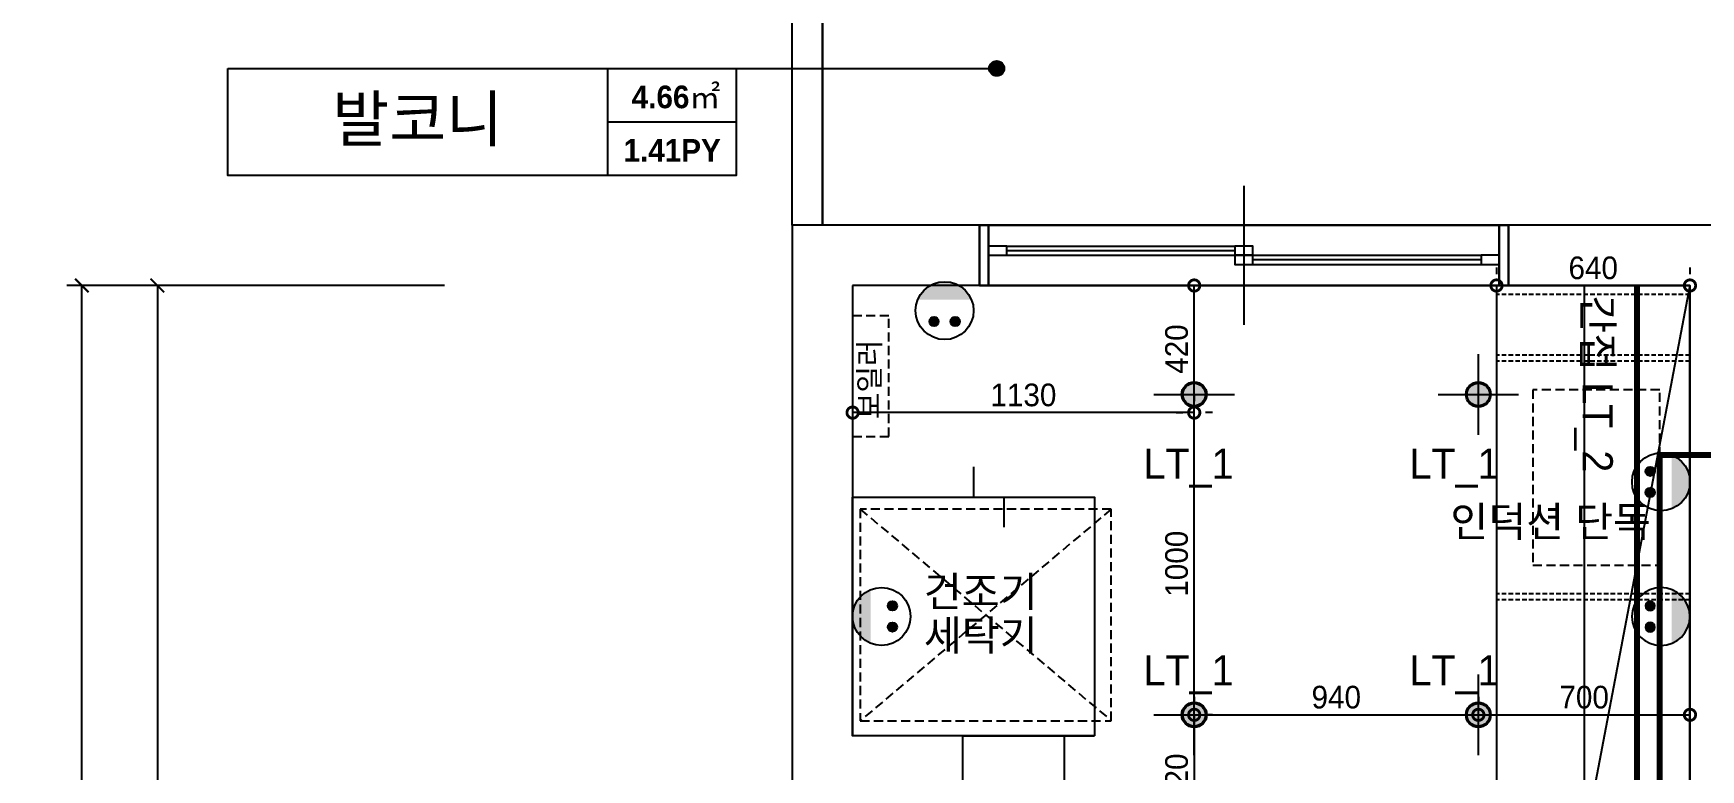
# Model space of a CAD drawing. Header units: inches. Extents: x 211248 to 488355, y -41604 to -7105.
# Drawn here: x 237311 to 242827, y -16582 to -14146 of the extents above; entities that cross this region are included whole.
import ezdxf
from ezdxf.enums import TextEntityAlignment as Align

# ---------------------------------------------------------------- set-up
doc = ezdxf.new("R2010")
doc.units = ezdxf.units.IN
doc.header["$LTSCALE"] = 60
doc.header["$MEASUREMENT"] = 0
for name, pattern in [('DASHED', [0.75, 0.5, -0.25]), ('HID', [2.5, 1.5, -1]), ('HID2', [1, 0.5, -0.5]), ('HIDDEN', [0.375, 0.25, -0.125])]:
    doc.linetypes.add(name, pattern=pattern)
for name, color, linetype in [('0-ELC TEXT', 7, 'Continuous'), ('03-TEXT', 3, 'Continuous'), ('03-WAL NEW', 3, 'Continuous'), ('06-FUR', 6, 'Continuous'), ('06-LIGHT', 4, 'Continuous'), ('07-DIM WAL', 5, 'Continuous'), ('08-HAT', 8, 'Continuous'), ('15 HAT', 252, 'Continuous'), ('2-con', 2, 'Continuous'), ('3.기호.계단선', 30, 'Continuous'), ('FUR', 8, 'DASHED'), ('RC-LIGHT', 7, 'Continuous'), ('UNIT-84A-ST-all-1F$0$WIN', 4, 'Continuous'), ('도면층4', 4, 'Continuous'), ('도면층5', 5, 'Continuous'), ('설비', 140, 'Continuous'), ('치수', 7, 'Continuous')]:
    doc.layers.add(name, color=color, linetype=linetype)
doc.styles.add('YOURNAME', font='HY울릉도M.TTF')
doc.styles.add('넥슨고딕', font='NEXONLv1GothicBold.ttf')
doc.styles.add('스타일1', font='Korail_Round_Gothic_Light.ttf')
doc.styles.add('코레일둥고', font='Korail_Round_Gothic_Medium.ttf')
doc.dimstyles.new('30', dxfattribs={"dimscale": 30, "dimtxt": 2.5, "dimasz": 2.5, "dimexe": 1.25, "dimexo": 2, "dimtad": 1, "dimdec": 0, "dimtxsty": '스타일1', "dimblk": 'DOTSMALL', "dimcen": 2.5, "dimclrd": 1, "dimclre": 1, "dimclrt": 7, "dimadec": 0, "dimazin": 0, "dimtfac": 1, "dimtdec": 0, "dimtix": 1, "dimtmove": 0, "dimatfit": 3, "dimldrblk": 'DOTSMALL', "dimfxl": 0, "dimarcsym": 0})
doc.dimstyles.new('YOURNAME-50', dxfattribs={"dimscale": 50, "dimtxt": 2, "dimasz": 0.9, "dimexe": 1, "dimexo": 3, "dimgap": 0.7, "dimtad": 1, "dimdec": 0, "dimzin": 0, "dimdsep": 46, "dimlunit": 6, "dimtxsty": 'YOURNAME', "dimblk": 'ARCHTICK', "dimcen": 0, "dimclrd": 1, "dimclre": 1, "dimclrt": 7, "dimadec": 0, "dimazin": 0, "dimtfac": 1, "dimtdec": 0, "dimtix": 1, "dimtmove": 2, "dimatfit": 3, "dimldrblk": 'ARCHTICK', "dimfxl": 0, "dimtolj": 1, "dimtzin": 0, "dimarcsym": 0})

# ---------------------------------------------------------------- blocks, each defined once
blk = doc.blocks.new('_ArchTick')
at = {"color": 0, "linetype": 'ByBlock', "const_width": 0.15}
blk.add_lwpolyline([(-0.5, -0.5), (0.5, 0.5)], dxfattribs=at)
blk = doc.blocks.new('*D88')
at = {"layer": 'Defpoints', "color": 0}
for p in [(237471.2, -14980.2), (238821.2, -14980.2), (238821.2, -22240.2)]:
    blk.add_point(p, dxfattribs=at)
at = {"layer": '치수', "color": 1, "lineweight": -2}
for p, q in [((238671.2, -14980.2), (237421.2, -14980.2)), ((237471.2, -22240.2), (237471.2, -14980.2)), ((238671.2, -22240.2), (237421.2, -22240.2))]:
    blk.add_line(p, q, dxfattribs=at)
at = {"layer": '치수', "color": 1, "lineweight": -2, "xscale": 45, "yscale": 45, "zscale": 45}
for p, rotation in [((237471.2, -14980.2), 90), ((237471.2, -22240.2), 270)]:
    blk.add_blockref('_ArchTick', p, dxfattribs=dict(at, rotation=rotation))
at = {"layer": '치수', "color": 7, "insert": (237376.5, -18610.2), "char_height": 100, "attachment_point": 5, "rotation": 90, "style": 'YOURNAME'}
blk.add_mtext('\\A1;7,260', dxfattribs=at)
blk = doc.blocks.new('*D89')
at = {"layer": 'Defpoints', "color": 0}
for p in [(238821.2, -14980.2), (237721.2, -18630.2), (238821.2, -18630.2)]:
    blk.add_point(p, dxfattribs=at)
at = {"layer": '치수', "color": 1, "lineweight": -2}
for p, q in [((238671.2, -14980.2), (237671.2, -14980.2)), ((237721.2, -14980.2), (237721.2, -18630.2)), ((238671.2, -18630.2), (237671.2, -18630.2))]:
    blk.add_line(p, q, dxfattribs=at)
at = {"layer": '치수', "color": 1, "lineweight": -2, "xscale": 45, "yscale": 45, "zscale": 45}
for p, rotation in [((237721.2, -14980.2), 90), ((237721.2, -18630.2), 270)]:
    blk.add_blockref('_ArchTick', p, dxfattribs=dict(at, rotation=rotation))
at = {"layer": '치수', "color": 7, "insert": (237626.5, -16805.2), "char_height": 100, "attachment_point": 5, "rotation": 90, "style": 'YOURNAME'}
blk.add_mtext('\\A1;3,650', dxfattribs=at)
blk = doc.blocks.new('egoo')
at = {"layer": '설비'}
h = blk.add_hatch(color=140, dxfattribs=at)
edge = h.paths.add_edge_path()
edge.add_arc((1015645.3, 443433.7), 22.3, 0, 360)
h = blk.add_hatch(color=140, dxfattribs=at)
edge = h.paths.add_edge_path()
edge.add_arc((1015747.7, 443433.7), 22.3, 0, 360)
h = blk.add_hatch(color=140, dxfattribs=at)
edge = h.paths.add_edge_path()
edge.add_line((1015826.3, 443329.1), (1015566.6, 443329.1))
edge.add_ellipse((1015696.5, 443381.5), major_axis=(99, 99), ratio=1, start_angle=156.95778, end_angle=293.04222)
at = {"layer": '설비', "color": 140}
for centre, radius in [((1015696.5, 443381.5), 140), ((1015645.3, 443433.7), 22.3), ((1015747.7, 443433.7), 22.3)]:
    blk.add_circle(centre, radius, dxfattribs=at)
blk = doc.blocks.new('1')
at = {"linetype": 'Continuous'}
h = blk.add_hatch(color=4, dxfattribs=at)
h.dxf.hatch_style = 1
edge = h.paths.add_edge_path()
edge.add_arc((11539653.5, -14273503.8), 37.5, 0, 360)
at = {"color": 1, "linetype": 'Continuous'}
for p, q in [((11539653.5, -14273637.1), (11539653.5, -14273370.5)), ((11539520.2, -14273503.8), (11539786.8, -14273503.8))]:
    blk.add_line(p, q, dxfattribs=at)
at = {"color": 4, "linetype": 'Continuous'}
for radius in [41.5, 37.5]:
    blk.add_circle((11539653.5, -14273503.8), radius, dxfattribs=at)
blk = doc.blocks.new('_DOTSMALL')
at = {"color": 0, "linetype": 'ByBlock', "const_width": 0.5}
blk.add_lwpolyline([(-0.0625, 0, 1), (0.0625, 0, 1)], format="xyb", close=True, dxfattribs=at)
blk = doc.blocks.new('*D273')
at = {"layer": '07-DIM WAL', "color": 1, "lineweight": -2}
for p, q in [((241151.2, -16400.7), (241151.2, -16820.2)), ((241211.2, -16400.7), (241188.7, -16400.7)), ((241211.2, -16820.2), (241188.7, -16820.2))]:
    blk.add_line(p, q, dxfattribs=at)
at = {"layer": 'Defpoints', "color": 0}
for p in [(241151.2, -16400.7), (241151.2, -16820.2), (241151.2, -16820.2)]:
    blk.add_point(p, dxfattribs=at)
at = {"layer": '07-DIM WAL', "color": 1, "lineweight": -2, "xscale": 75, "yscale": 75, "zscale": 75}
for p, rotation in [((241151.2, -16400.7), 90), ((241151.2, -16820.2), 270)]:
    blk.add_blockref('_DOTSMALL', p, dxfattribs=dict(at, rotation=rotation))
at = {"layer": '07-DIM WAL', "color": 7, "insert": (241093.2, -16610.5), "char_height": 75, "attachment_point": 5, "rotation": 90, "style": '스타일1'}
blk.add_mtext('420', dxfattribs=at)
blk = doc.blocks.new('*D274')
at = {"layer": '07-DIM WAL', "color": 1, "lineweight": -2}
for p, q in [((241151.2, -16340.7), (241151.2, -16363.2)), ((242091.2, -16400.7), (242091.2, -16363.2)), ((241151.2, -16400.7), (242091.2, -16400.7))]:
    blk.add_line(p, q, dxfattribs=at)
at = {"layer": 'Defpoints', "color": 0}
for p in [(241151.2, -16400.7), (242091.2, -16400.7), (242091.2, -16460.7)]:
    blk.add_point(p, dxfattribs=at)
at = {"layer": '07-DIM WAL', "color": 1, "lineweight": -2, "xscale": 75, "yscale": 75, "zscale": 75, "rotation": 180}
blk.add_blockref('_DOTSMALL', (241151.2, -16400.7), dxfattribs=at)
at = {"layer": '07-DIM WAL', "color": 1, "lineweight": -2, "xscale": 75, "yscale": 75, "zscale": 75}
blk.add_blockref('_DOTSMALL', (242091.2, -16400.7), dxfattribs=at)
at = {"layer": '07-DIM WAL', "color": 7, "insert": (241621.2, -16342.7), "char_height": 75, "attachment_point": 5, "style": '스타일1'}
blk.add_mtext('940', dxfattribs=at)
blk = doc.blocks.new('*D281')
at = {"layer": '07-DIM WAL', "color": 1, "lineweight": -2}
for p, q in [((241091.2, -15400.7), (241113.7, -15400.7)), ((241151.2, -16400.7), (241151.2, -15400.7)), ((241211.2, -16400.7), (241188.7, -16400.7))]:
    blk.add_line(p, q, dxfattribs=at)
at = {"layer": 'Defpoints', "color": 0}
for p in [(241151.2, -15400.7), (241151.2, -15400.7), (241151.2, -16400.7)]:
    blk.add_point(p, dxfattribs=at)
at = {"layer": '07-DIM WAL', "color": 1, "lineweight": -2, "xscale": 75, "yscale": 75, "zscale": 75}
for p, rotation in [((241151.2, -15400.7), 90), ((241151.2, -16400.7), 270)]:
    blk.add_blockref('_DOTSMALL', p, dxfattribs=dict(at, rotation=rotation))
at = {"layer": '07-DIM WAL', "color": 7, "insert": (241093.2, -15900.7), "char_height": 75, "attachment_point": 5, "rotation": 90, "style": '스타일1'}
blk.add_mtext('1000', dxfattribs=at)
blk = doc.blocks.new('*D282')
at = {"layer": '07-DIM WAL', "color": 1, "lineweight": -2}
for p, q in [((241151.2, -15400.7), (241151.2, -14980.2)), ((241211.2, -14980.2), (241188.7, -14980.2)), ((241211.2, -15400.7), (241188.7, -15400.7))]:
    blk.add_line(p, q, dxfattribs=at)
at = {"layer": 'Defpoints', "color": 0}
for p in [(241151.2, -14980.2), (241151.2, -14980.2), (241151.2, -15400.7)]:
    blk.add_point(p, dxfattribs=at)
at = {"layer": '07-DIM WAL', "color": 1, "lineweight": -2, "xscale": 75, "yscale": 75, "zscale": 75}
for p, rotation in [((241151.2, -14980.2), 90), ((241151.2, -15400.7), 270)]:
    blk.add_blockref('_DOTSMALL', p, dxfattribs=dict(at, rotation=rotation))
at = {"layer": '07-DIM WAL', "color": 7, "insert": (241093.2, -15190.5), "char_height": 75, "attachment_point": 5, "rotation": 90, "style": '스타일1'}
blk.add_mtext('420', dxfattribs=at)
blk = doc.blocks.new('*D283')
at = {"layer": '07-DIM WAL', "color": 1, "lineweight": -2}
for p, q in [((242091.2, -16340.7), (242091.2, -16363.2)), ((242791.2, -16340.7), (242791.2, -16363.2)), ((242091.2, -16400.7), (242791.2, -16400.7))]:
    blk.add_line(p, q, dxfattribs=at)
at = {"layer": 'Defpoints', "color": 0}
for p in [(242091.2, -16400.7), (242791.2, -16400.7), (242791.2, -16400.7)]:
    blk.add_point(p, dxfattribs=at)
at = {"layer": '07-DIM WAL', "color": 1, "lineweight": -2, "xscale": 75, "yscale": 75, "zscale": 75, "rotation": 180}
blk.add_blockref('_DOTSMALL', (242091.2, -16400.7), dxfattribs=at)
at = {"layer": '07-DIM WAL', "color": 1, "lineweight": -2, "xscale": 75, "yscale": 75, "zscale": 75}
blk.add_blockref('_DOTSMALL', (242791.2, -16400.7), dxfattribs=at)
at = {"layer": '07-DIM WAL', "color": 7, "insert": (242441.2, -16342.7), "char_height": 75, "attachment_point": 5, "style": '스타일1'}
blk.add_mtext('700', dxfattribs=at)
blk = doc.blocks.new('*D285')
at = {"layer": '07-DIM WAL', "color": 1, "lineweight": -2}
for p, q in [((240021.2, -15340.7), (240021.2, -15363.2)), ((241151.2, -15340.7), (241151.2, -15363.2)), ((241151.2, -15400.7), (240021.2, -15400.7))]:
    blk.add_line(p, q, dxfattribs=at)
at = {"layer": 'Defpoints', "color": 0}
for p in [(240021.2, -15400.7), (240021.2, -15400.7), (241151.2, -15400.7)]:
    blk.add_point(p, dxfattribs=at)
at = {"layer": '07-DIM WAL', "color": 1, "lineweight": -2, "xscale": 75, "yscale": 75, "zscale": 75, "rotation": 180}
blk.add_blockref('_DOTSMALL', (240021.2, -15400.7), dxfattribs=at)
at = {"layer": '07-DIM WAL', "color": 1, "lineweight": -2, "xscale": 75, "yscale": 75, "zscale": 75}
blk.add_blockref('_DOTSMALL', (241151.2, -15400.7), dxfattribs=at)
at = {"layer": '07-DIM WAL', "color": 7, "insert": (240586.2, -15342.7), "char_height": 75, "attachment_point": 5, "style": '스타일1'}
blk.add_mtext('1130', dxfattribs=at)
blk = doc.blocks.new('*D455')
at = {"layer": '15 HAT', "color": 1, "lineweight": -2}
for p, q in [((242151.2, -14920.2), (242151.2, -14942.7)), ((242791.2, -14920.2), (242791.2, -14942.7)), ((242151.2, -14980.2), (242791.2, -14980.2))]:
    blk.add_line(p, q, dxfattribs=at)
at = {"layer": 'Defpoints', "color": 0}
for p in [(242151.2, -14980.2), (242791.2, -14980.2), (242791.2, -14980.2)]:
    blk.add_point(p, dxfattribs=at)
at = {"layer": '15 HAT', "color": 1, "lineweight": -2, "xscale": 75, "yscale": 75, "zscale": 75, "rotation": 180}
blk.add_blockref('_DOTSMALL', (242151.2, -14980.2), dxfattribs=at)
at = {"layer": '15 HAT', "color": 1, "lineweight": -2, "xscale": 75, "yscale": 75, "zscale": 75}
blk.add_blockref('_DOTSMALL', (242791.2, -14980.2), dxfattribs=at)
at = {"layer": '15 HAT', "color": 7, "insert": (242471.2, -14922.2), "char_height": 75, "attachment_point": 5, "style": '스타일1'}
blk.add_mtext('640', dxfattribs=at)

msp = doc.modelspace()

# ---------------------------------------------------------------- hatches: boundary and pattern name
at = {"layer": '0-ELC TEXT'}
h = msp.add_hatch(color=256, dxfattribs=at)
h.dxf.hatch_style = 1
edge = h.paths.add_edge_path()
edge.add_arc((240497.9, -14261.8), 25, -90, 270)
h = msp.add_hatch(color=256, dxfattribs=at)
h.dxf.hatch_style = 1
edge = h.paths.add_edge_path()
edge.add_arc((240497.9, -14261.8), 25, -90, 270)
at = {"layer": '2-con'}
h = msp.add_hatch(color=10, dxfattribs=at)
edge = h.paths.add_edge_path()
edge.add_line((242731.2, -15719.1), (242731.2, -15541.3))
edge.add_ellipse((242695.4, -15630.2), major_axis=(-67.8, -67.8), ratio=1, start_angle=66.9578, end_angle=203.0422, ccw=False)
h = msp.add_hatch(color=10, dxfattribs=at)
edge = h.paths.add_edge_path()
edge.add_arc((242659.6, -15595.2), 15.3, 0, 360)
h = msp.add_hatch(color=10, dxfattribs=at)
edge = h.paths.add_edge_path()
edge.add_arc((242659.6, -15665.3), 15.3, 0, 360)
h = msp.add_hatch(color=10, dxfattribs=at)
edge = h.paths.add_edge_path()
edge.add_line((240081.2, -15986.3), (240081.2, -16164.1))
edge.add_ellipse((240117, -16075.2), major_axis=(67.8, 67.8), ratio=1, start_angle=66.9578, end_angle=203.0422, ccw=False)
h = msp.add_hatch(color=10, dxfattribs=at)
edge = h.paths.add_edge_path()
edge.add_arc((240152.8, -16040.2), 15.3, 0, 360)
h = msp.add_hatch(color=10, dxfattribs=at)
edge = h.paths.add_edge_path()
edge.add_arc((240152.8, -16110.3), 15.3, 0, 360)

# ---------------------------------------------------------------- linework, layer by layer
at = {"layer": '0-ELC TEXT'}
for p, q in [((239211.3, -14615.6), (239211.3, -14261.8)), ((239625.7, -14261.8), (240487.6, -14261.8)), ((239211.3, -14438.7), (239636, -14438.7))]:
    msp.add_line(p, q, dxfattribs=at)
msp.add_lwpolyline([(237954.1, -14261.8), (239636, -14261.8), (239636, -14615.6), (237954.1, -14615.6)], close=True, dxfattribs=at)
msp.add_circle((240497.9, -14261.8), 25, dxfattribs=at)
msp.add_circle((240497.9, -14261.8), 25, dxfattribs=at)
at = {"layer": '03-WAL NEW', "color": 8}
msp.add_lwpolyline([(240421.2, -15580.2), (240421.2, -15680.2), (240521.2, -15680.2), (240521.2, -15780.2)], dxfattribs=at)
msp.add_lwpolyline([(240821.2, -16470.2), (240021.2, -16470.2), (240021.2, -15680.2), (240821.2, -15680.2)], close=True, dxfattribs=at)
at = {"layer": '06-FUR', "color": 8, "linetype": 'HIDDEN'}
for p, q in [((242791.2, -15010.2), (242151.2, -15010.2)), ((242791.2, -15210.2), (242151.2, -15210.2)), ((242791.2, -15230.2), (242151.2, -15230.2)), ((242791.2, -16000.2), (242151.2, -16000.2)), ((242791.2, -16000.2), (242151.2, -16000.2)), ((242791.2, -16020.2), (242151.2, -16020.2))]:
    msp.add_line(p, q, dxfattribs=at)
at = {"layer": '06-FUR', "color": 8}
for points in [[(242151.2, -16820.2), (242791.2, -16820.2), (242791.2, -14980.2), (242151.2, -14980.2)], [(240386.2, -16470.2), (240721.2, -16470.2), (240721.2, -17112.2), (240386.2, -17112.2)]]:
    msp.add_lwpolyline(points, close=True, dxfattribs=at)
msp.add_lwpolyline([(242791.2, -14980.2), (242441.2, -14980.2), (242441.2, -16820.2), (242791.2, -16820.2), (242791.2, -14980.2), (242441.2, -16820.2)], dxfattribs=at)
at = {"layer": '06-LIGHT', "color": 10, "linetype": 'HID', "const_width": 20}
msp.add_lwpolyline([(242616.2, -14980.2), (242616.2, -16820.2)], dxfattribs=at)
at = {"layer": '08-HAT', "color": 8}
for p in [(240821.2, -15680.2), (240386.2, -16470.2)]:
    msp.add_line(p, (240821.2, -16470.2), dxfattribs=at)
at = {"layer": '2-con'}
for p, q in [((240441.2, -14780.2), (239821.2, -14780.2)), ((239821.2, -14780.2), (239821.2, -22410.2)), ((240441.2, -14980.2), (240441.2, -14780.2)), ((243591.2, -14780.2), (242191.2, -14780.2)), ((242191.2, -14980.2), (242191.2, -14780.2)), ((240441.2, -14980.2), (240021.2, -14980.2)), ((240021.2, -14980.2), (240021.2, -16470.2)), ((242791.2, -14980.2), (242151.2, -14980.2)), ((242791.2, -14980.2), (242791.2, -16820.2))]:
    msp.add_line(p, q, dxfattribs=at)
msp.add_lwpolyline([(240021.2, -16960.2), (240386.2, -16960.2), (240386.2, -16470.2), (240021.2, -16470.2)], dxfattribs=at)
at = {"layer": '2-con', "color": 10}
for centre, radius in [((242695.4, -15630.2), 95.8), ((242659.6, -15595.2), 15.3), ((242659.6, -15665.3), 15.3), ((240117, -16075.2), 95.8), ((240152.8, -16040.2), 15.3), ((240152.8, -16110.3), 15.3)]:
    msp.add_circle(centre, radius, dxfattribs=at)
at = {"layer": '3.기호.계단선', "linetype": 'HID2', "const_width": 20}
msp.add_lwpolyline([(245498.4, -14552), (245498.4, -15541.4), (242691.2, -15541.4), (242691.2, -19170.2), (241406.2, -19170.2)], dxfattribs=at)
at = {"layer": 'FUR', "color": 8}
for p, q in [((240876.7, -15720.2), (240046.7, -16420.2)), ((240046.7, -15720.2), (240876.7, -16420.2))]:
    msp.add_line(p, q, dxfattribs=at)
at = {"layer": 'FUR'}
msp.add_lwpolyline([(240021.2, -15480.2), (240141.2, -15480.2), (240141.2, -15080.2), (240021.2, -15080.2)], close=True, dxfattribs=at)
at = {"layer": 'FUR', "color": 8}
for points in [[(242691.2, -15905.2), (242691.2, -15325.2), (242271.2, -15325.2), (242271.2, -15905.2)], [(240876.7, -16420.2), (240876.7, -15720.2), (240046.7, -15720.2), (240046.7, -16420.2)]]:
    msp.add_lwpolyline(points, close=True, dxfattribs=at)
at = {"layer": 'UNIT-84A-ST-all-1F$0$WIN', "color": 1}
msp.add_line((241315.6, -14650.2), (241315.6, -15110.2), dxfattribs=at)
at = {"layer": 'UNIT-84A-ST-all-1F$0$WIN', "color": 8}
msp.add_lwpolyline([(242160.1, -14980.2), (240471.2, -14980.2), (240471.2, -14780.2), (242160.1, -14780.2)], close=True, dxfattribs=at)
at = {"layer": '도면층4'}
for p, q in [((239921.2, -14780.2), (239921.2, -13980.2)), ((241285.6, -14865.2), (240531.2, -14865.2)), ((242100.1, -14895.2), (241345.6, -14895.2))]:
    msp.add_line(p, q, dxfattribs=at)
for points in [[(239921.2, -14780.2), (239821.2, -14780.2), (239821.2, -13980.2), (239921.2, -13980.2)], [(240441.2, -14980.2), (242191.2, -14980.2), (242191.2, -14780.2), (240441.2, -14780.2)], [(240471.2, -14980.2), (240441.2, -14980.2), (240441.2, -14780.2), (240471.2, -14780.2)], [(242191.2, -14980.2), (242160.1, -14980.2), (242160.1, -14780.2), (242191.2, -14780.2)], [(240531.2, -14880.2), (240531.2, -14850.2), (240471.2, -14850.2), (240471.2, -14880.2)], [(241345.6, -14880.2), (241345.6, -14850.2), (241285.6, -14850.2), (241285.6, -14880.2)], [(241345.6, -14910.2), (241345.6, -14880.2), (241285.6, -14880.2), (241285.6, -14910.2)], [(242160.1, -14910.2), (242160.1, -14880.2), (242100.1, -14880.2), (242100.1, -14910.2)]]:
    msp.add_lwpolyline(points, close=True, dxfattribs=at)
at = {"layer": '도면층5'}
for p, q in [((240531.2, -14850.2), (241285.6, -14850.2)), ((240531.2, -14880.2), (241285.6, -14880.2)), ((241345.6, -14880.2), (242100.1, -14880.2)), ((241345.6, -14910.2), (242100.1, -14910.2))]:
    msp.add_line(p, q, dxfattribs=at)

# ---------------------------------------------------------------- block references
at = {"layer": '2-con', "color": 10, "xscale": 0.6845238224412213, "yscale": 0.6845238224412213, "zscale": 0.6845238224412213, "rotation": 180}
msp.add_blockref('egoo', (935594, 288441.9), dxfattribs=at)
at = {"layer": 'RC-LIGHT'}
for p in [(-11298502.3, 14258163.1), (-11297562.3, 14258163.1), (-11298502.3, 14257103.1), (-11297562.3, 14257103.1)]:
    msp.add_blockref('1', p, dxfattribs=at)
at = {"layer": 'RC-LIGHT', "color": 140, "xscale": -0.6845238224412213, "yscale": 0.6845238224412213, "zscale": 0.6845238224412213, "rotation": 90}
msp.add_blockref('egoo', (546200.5, 679193), dxfattribs=at)

# ---------------------------------------------------------------- texts
at = {"layer": '0-ELC TEXT', "style": '코레일둥고'}
for s, p in [('인덕션 단독', (241998.4, -15811.2)), ('건조기', (240256.6, -16043)), ('세탁기', (240256.6, -16187.2))]:
    msp.add_text(s, height=100, dxfattribs=at).set_placement(p)
at = {"layer": '03-TEXT'}
for s, height, style, p in [('발코니', 149.99, '코레일둥고', (238582.3, -14503.8)), ('4.66㎡', 75, '넥슨고딕', (239437, -14393.6)), ('1.41PY', 75, '넥슨고딕', (239424.2, -14570.5))]:
    msp.add_text(s, height=height, dxfattribs=dict(at, style=style)).set_placement(p, align=Align.CENTER)
at = {"layer": '3.기호.계단선', "linetype": 'HID', "style": '코레일둥고'}
msp.add_text('간접 LT_2', height=100, rotation=270, dxfattribs=at).set_placement((242436, -15012.7))
for p in [(240983.6, -15619.7), (241863.6, -15619.7), (240983.6, -16303.6), (241863.6, -16303.6)]:
    msp.add_text('LT_1', height=100, dxfattribs=at).set_placement(p)
at = {"layer": 'FUR', "style": '코레일둥고'}
msp.add_text('보일러', height=70, rotation=90, dxfattribs=at).set_placement((240111.4, -15422.4))

# ---------------------------------------------------------------- dimensions: what is measured, and where the dimension line sits
at = {"layer": '07-DIM WAL'}
for base, p1, p2, picture, middle in [((241151.2034765, -14980.226354), (241151.2034765, -15400.726354), (241151.2034765, -14980.226354), '*D282', (241093.1875485, -15190.476354)), ((241151.2, -15400.7), (241151.2, -16400.7), (241151.2, -15400.7), '*D281', (241093.2, -15900.7)), ((241151.2034765, -16820.226354), (241151.2034765, -16400.726354), (241151.2034765, -16820.226354), '*D273', (241093.1875485, -16610.476354))]:
    dim = msp.add_linear_dim(base=base, p1=p1, p2=p2, angle=90, dimstyle='30', dxfattribs=at)
    dim.commit()
    dim.dimension.update_dxf_attribs({"geometry": picture, "text_midpoint": middle})
for base, p1, p2, picture, middle in [((240021.2, -15400.7), (241151.2, -15400.7), (240021.2, -15400.7), '*D285', (240586.2, -15342.7)), ((242091.2, -16400.7), (241151.2, -16400.7), (242091.2, -16460.7), '*D274', (241621.2, -16342.7)), ((242791.2, -16400.7), (242091.2, -16400.7), (242791.2, -16400.7), '*D283', (242441.2, -16342.7))]:
    dim = msp.add_linear_dim(base=base, p1=p1, p2=p2, dimstyle='30', dxfattribs=at)
    dim.commit()
    dim.dimension.update_dxf_attribs({"geometry": picture, "text_midpoint": middle})
at = {"layer": '15 HAT'}
dim = msp.add_linear_dim(base=(242791.2, -14980.2), p1=(242151.2, -14980.2), p2=(242791.2, -14980.2), dimstyle='30', dxfattribs=at)
dim.commit()
dim.dimension.update_dxf_attribs({"geometry": '*D455', "text_midpoint": (242471.2, -14922.2)})
at = {"layer": '치수'}
for base, p1, p2, picture, middle in [((237471.2, -14980.2), (238821.2, -22240.2), (238821.2, -14980.2), '*D88', (237376.5, -18610.2)), ((237721.2, -18630.2), (238821.2, -14980.2), (238821.2, -18630.2), '*D89', (237626.5, -16805.2))]:
    dim = msp.add_linear_dim(base=base, p1=p1, p2=p2, angle=90, dimstyle='YOURNAME-50', override={"dimfxl": 1.25, "dimarcsym": 2}, dxfattribs=at)
    dim.commit()
    dim.dimension.update_dxf_attribs({"geometry": picture, "text_midpoint": middle})

doc.saveas('drawing.dxf')
